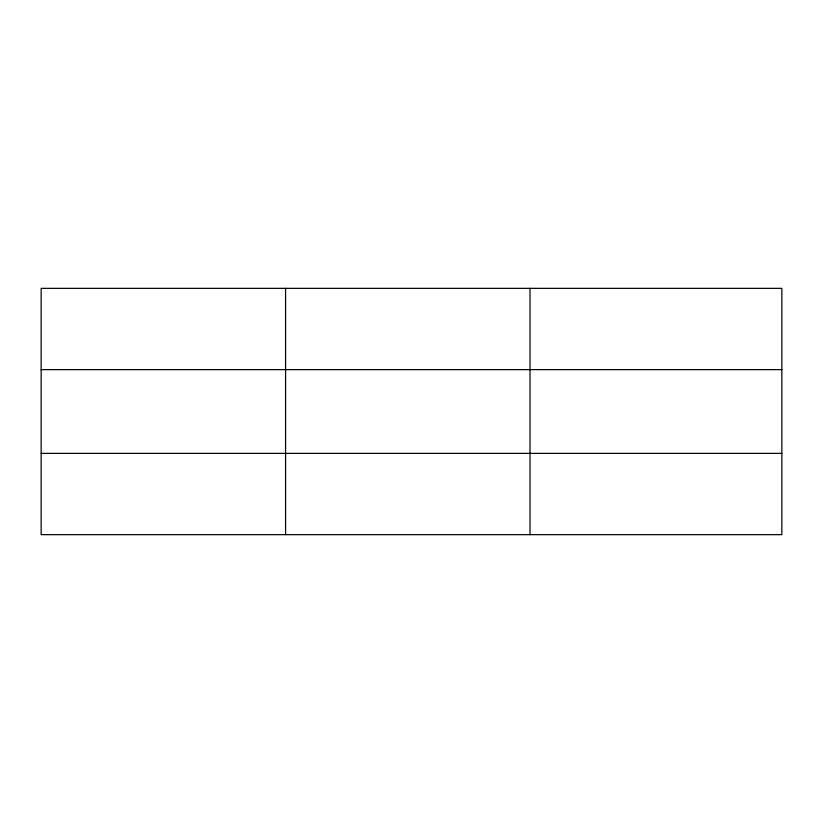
<?xml version="1.0" encoding="UTF-8"?>
<svg xmlns="http://www.w3.org/2000/svg" width="823" height="823" viewBox="0 0 823 823"><rect width="100%" height="100%" fill="white"/><g stroke="black" fill="none" stroke-linecap="round" stroke-linejoin="round"><path stroke-width="1.23" d="M285.581 534.652L285.581 288.348M530.012 534.652L530.012 288.348M781.85 453.37L781.85 534.652L41.15 534.652L41.15 288.348L781.85 288.348L781.85 453.37L41.15 453.37M41.15 369.63L781.85 369.63"/></g></svg>
